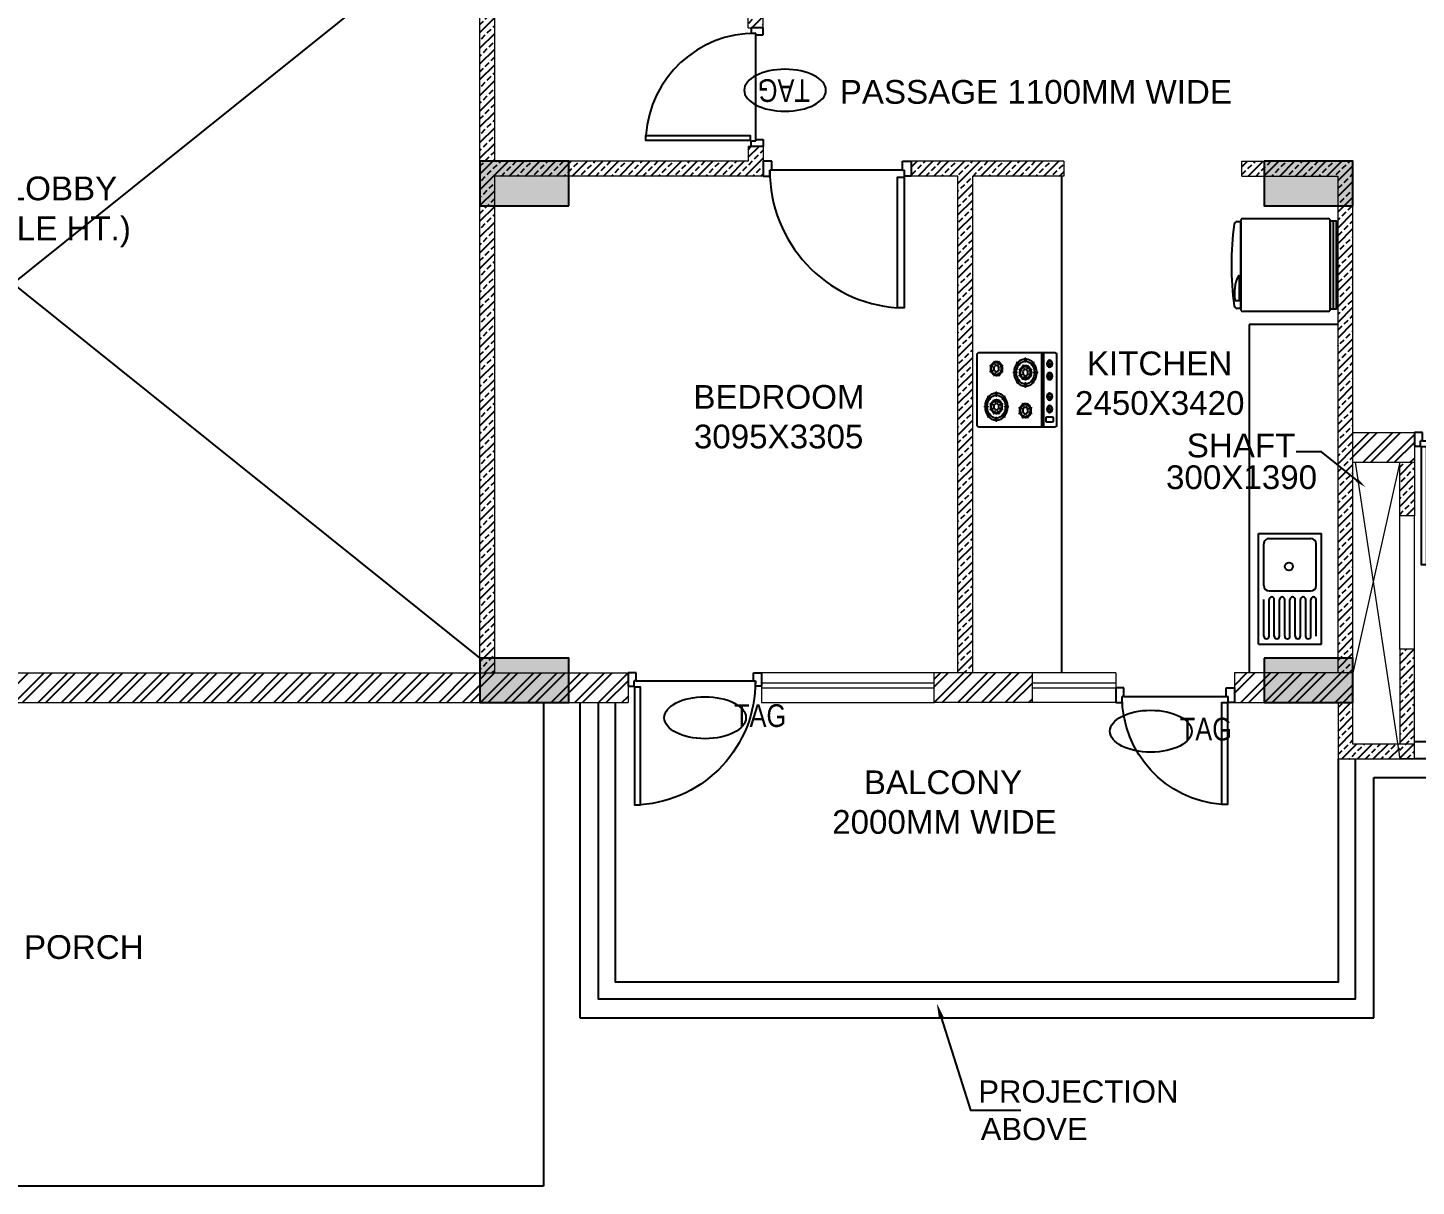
# Model space of a CAD drawing. Header units: millimetres. Extents: x 1255966 to 1543449, y 318653 to 465396.
# Drawn here: x 1403971 to 1413337, y 405778 to 413589 of the extents above; entities that cross this region are included whole.
import ezdxf
from ezdxf.enums import TextEntityAlignment as Align

# ---------------------------------------------------------------- set-up
doc = ezdxf.new("R2010")
doc.units = ezdxf.units.MM
doc.header["$LTSCALE"] = 500
doc.header["$MEASUREMENT"] = 0
doc.linetypes.add('HIDDEN', pattern=[0.375, 0.25, -0.125])
doc.layers.get('Defpoints').update_dxf_attribs({"lineweight": 0})
for name, color, linetype in [('AHC-A-FURNITURE', 2, 'Continuous'), ('Cornice', 252, 'Continuous'), ('DOOR', 8, 'Continuous'), ('FIXTURE', 251, 'Continuous'), ('FIXTURE-KITCHEN', 251, 'Continuous'), ('TEXT-RM NAME', 6, 'Continuous'), ('TOWER AREA COLUMN.', 6, 'Continuous')]:
    doc.layers.add(name, color=color, linetype=linetype)
for name, color, linetype, lineweight in [('CILL', 8, 'Continuous', 13), ('TILE', 252, 'Continuous', 13), ('TOWER COL HATCH', 253, 'Continuous', 20), ('Wall', 2, 'Continuous', 15), ('WIN', 144, 'Continuous', 15)]:
    doc.layers.add(name, color=color, linetype=linetype, lineweight=lineweight)
for name, color, linetype, true_color in [('PROJECTION', 7, 'HIDDEN', 0xff4000), ('RAILING', 7, 'Continuous', 0xadadad), ('STAIR', 7, 'Continuous', 0x3f4f7f)]:
    doc.layers.add(name, color=color, linetype=linetype, true_color=true_color)
doc.styles.add('simplex', font='simplex.shx')
doc.styles.get("Standard").update_dxf_attribs({"font": 'arial.ttf'})
pattern_1 = [(45, (1157523.66, 723982.806), (-53.033009, 53.033009), []), (45, (1157576.69, 723982.806), (-53.033009, 53.033009), [37.5, -18.75])]
pattern_2 = [(45, (1157523.66, 723982.81), (-79.549513, 79.549513), []), (45, (1157576.69, 723982.81), (-79.549513, 79.549513), [])]
pattern_3 = [(45, (1157523.66, 697292.9), (-53.033009, 53.033009), []), (45, (1157576.69, 697292.9), (-53.033009, 53.033009), [37.5, -18.75])]

# ---------------------------------------------------------------- blocks, each defined once
blk = doc.blocks.new('DOOR 900')
at = {"layer": 'DOOR', "ltscale": 100}
for p, q in [((0, 15), (93, 15)), ((0, -40), (0, 15)), ((93, 15), (93, -28)), ((55.8, -40), (0, -40)), ((93, -28), (55.8, -28)), ((55.8, -40), (55.8, -28)), ((55.8, -40), (55.8, -860)), ((55.8, -860), (0, -860)), ((0, -860), (0, -915)), ((55.8, -860), (55.8, -872)), ((0, -915), (93, -915)), ((93, -872), (55.8, -872)), ((93, -915), (93, -872))]:
    blk.add_line(p, q, dxfattribs=at)
blk.add_lwpolyline([(99.6, -30.4), (918.5, -30.4), (918.5, -70.4), (99.6, -70.4)], close=True, dxfattribs=at)
blk.add_arc((60.5, -12), 860, 269.68451, 356.10376, dxfattribs=at)
blk = doc.blocks.new('DOOR 750')
at = {"layer": 'DOOR', "ltscale": 100}
for p, q in [((0, 730), (100, 730)), ((0, 675), (0, 730)), ((60, 675), (0, 675)), ((100, 687), (60, 687)), ((60, 675), (60, 687)), ((60, 675), (60, -15)), ((100, 730), (100, 687)), ((60, -15), (0, -15)), ((0, -15), (0, -70)), ((0, -70), (100, -70)), ((60, -15), (60, -27)), ((100, -27), (60, -27)), ((100, -70), (100, -27))]:
    blk.add_line(p, q, dxfattribs=at)
blk.add_lwpolyline([(99.6, -24.6), (787.7, -24.6), (787.7, 15.4), (99.6, 15.4)], close=True, dxfattribs=at)
at = {"layer": 'DOOR', "linetype": 'Continuous'}
blk.add_arc((62, -40.9), 727.9, 4.43826, 90.15923, dxfattribs=at)
at = {"layer": 'Defpoints', "ltscale": 100, "style": 'simplex', "width": 0.8}
blk.add_attdef('D750', (284.7, 36.5), '', height=100, dxfattribs=at)
blk = doc.blocks.new('A$C614879CD')
at = {"layer": 'FIXTURE', "ltscale": 0.5}
for p, q in [((450, 793.5), (0, 793.5)), ((0, 793.5), (0, 0)), ((37.5, 737.3), (37.5, 474.8)), ((75, 737.3), (75, 474.8)), ((112.5, 737.3), (112.5, 474.8)), ((150, 737.3), (150, 474.8)), ((187.5, 737.3), (187.5, 474.8)), ((225, 737.3), (225, 474.8)), ((262.5, 737.3), (262.5, 474.8)), ((300, 737.3), (300, 474.8)), ((337.5, 737.3), (337.5, 474.8)), ((375, 737.3), (375, 474.8)), ((412.5, 737.3), (412.5, 474.8)), ((450, 793.5), (450, 0)), ((375, 412.5), (75, 412.5)), ((37.5, 375), (37.5, 75)), ((412.5, 375), (412.5, 75)), ((450, 0), (0, 0)), ((375, 37.5), (75, 37.5))]:
    blk.add_line(p, q, dxfattribs=at)
blk.add_circle((232.7, 237.4), 28.8, dxfattribs=at)
for centre, radius, start, end in [((93.8, 737.3), 18.8, 0, 180), ((168.8, 737.3), 18.8, 0, 180), ((243.8, 737.3), 18.8, 0, 180), ((318.8, 737.3), 18.8, 0, 180), ((393.8, 737.3), 18.8, 0, 180), ((56.3, 474.8), 18.8, 180, 0), ((75, 375), 37.5, 90, 180), ((131.3, 474.8), 18.8, 180, 0), ((206.3, 474.8), 18.8, 180, 0), ((281.3, 474.8), 18.8, 180, 0), ((356.3, 474.8), 18.8, 180, 0), ((375, 375), 37.5, 0, 90), ((75, 75), 37.5, 180, 270), ((375, 75), 37.5, 270, 0)]:
    blk.add_arc(centre, radius, start, end, dxfattribs=at)
blk = doc.blocks.new('BURNER')
at = {"layer": 'FIXTURE-KITCHEN'}
for p, q in [((-251.1, 523.8), (-251.1, 11.9)), ((236.3, 535.7), (-236.3, 535.7)), ((-217.4, 506.7), (-217.4, 470.4)), ((-189.6, 512.6), (-210, 512.6)), ((-182.2, 470.4), (-182.2, 506.7)), ((-124.1, 475.2), (-138.3, 501.5)), ((-121.3, 476.2), (-135.5, 502.5)), ((-40.4, 475.2), (-54.5, 501.5)), ((-37.6, 476.2), (-51.8, 502.5)), ((97.6, 475.2), (83.4, 501.5)), ((100.3, 476.2), (86.1, 502.5)), ((181.3, 475.2), (167.1, 501.5)), ((184, 476.2), (169.9, 502.5)), ((251.1, 11.9), (251.1, 523.8)), ((251.1, 447.6), (-251.1, 447.6)), ((-251.1, 447.6), (-251.1, 435.7)), ((-251.1, 435.7), (251.1, 435.7)), ((-210, 464.4), (-189.6, 464.4)), ((62, 364), (43.7, 378.6)), ((67.9, 368.7), (49.6, 383.3)), ((111.8, 383.3), (111.8, 403.9)), ((111.8, 383.3), (120.1, 383.3)), ((120.1, 383.3), (120.1, 403.9)), ((164.1, 368.7), (182.3, 383.3)), ((170, 364), (188.2, 378.6)), ((251.1, 435.7), (251.1, 447.6)), ((-190.4, 338.9), (-174.3, 333.6)), ((-190.4, 310.9), (-174.3, 316.3)), ((-188.2, 306.5), (-172.1, 311.9)), ((-188.1, 343.3), (-172, 338)), ((-156.7, 350.2), (-163.4, 363.1)), ((-163.4, 286.7), (-156.8, 299.6)), ((-151.2, 352.1), (-157.9, 364.9)), ((-157.9, 284.9), (-151.3, 297.8)), ((-129.6, 352.1), (-122.9, 364.9)), ((-122.9, 284.9), (-129.6, 297.8)), ((-124.1, 350.2), (-117.4, 363.1)), ((-117.4, 286.7), (-124.1, 299.6)), ((-108.8, 338), (-92.7, 343.3)), ((-108.8, 311.9), (-92.7, 306.5)), ((-106.5, 333.6), (-90.4, 338.9)), ((-106.5, 316.3), (-90.4, 310.9)), ((43.8, 328.9), (18, 328.9)), ((43.8, 322.2), (18, 322.2)), ((62, 287.1), (43.7, 272.5)), ((43.8, 328.9), (43.8, 322.2)), ((67.9, 282.4), (49.6, 267.7)), ((62, 364), (67.9, 368.7)), ((62, 287.1), (67.9, 282.4)), ((68.2, 307.2), (84.3, 312.5)), ((68.3, 343.9), (84.3, 338.6)), ((76, 336.7), (88.8, 332.5)), ((76, 314.4), (88.8, 318.6)), ((99.7, 350.8), (93, 363.7)), ((93, 287.4), (99.6, 300.2)), ((105.2, 352.7), (98.5, 365.5)), ((98.5, 285.5), (105.1, 298.4)), ((126.8, 352.7), (133.5, 365.5)), ((133.5, 285.5), (126.8, 298.4)), ((132.3, 350.9), (139, 363.7)), ((139, 287.3), (132.3, 300.2)), ((147.6, 338.6), (163.7, 343.9)), ((147.6, 312.5), (163.7, 307.2)), ((149.9, 334.2), (166, 339.5)), ((149.9, 316.9), (166, 311.6)), ((164.1, 368.7), (170, 364)), ((170, 287.1), (164.1, 282.4)), ((164.1, 282.4), (182.3, 267.7)), ((170, 287.1), (188.2, 272.5)), ((214, 328.9), (188, 328.9)), ((188, 328.9), (188, 322.2)), ((214, 322.2), (188, 322.2)), ((-117.8, 207.8), (-117.8, 187.1)), ((-109.5, 207.8), (-109.5, 187.1)), ((111.8, 247.1), (111.8, 267.8)), ((111.8, 267.8), (120.1, 267.8)), ((120.1, 247.1), (120.1, 267.8)), ((-211.7, 132.7), (-185.7, 132.7)), ((-211.7, 126), (-185.7, 126)), ((-167.6, 167.8), (-185.9, 182.5)), ((-185.7, 126), (-185.7, 132.7)), ((-161.8, 172.6), (-180, 187.2)), ((-167.6, 167.8), (-161.8, 172.6)), ((-147.6, 138), (-163.7, 143.4)), ((-147.6, 120.7), (-163.7, 115.4)), ((-145.3, 142.4), (-161.4, 147.8)), ((-145.3, 116.3), (-161.4, 111)), ((-136.7, 167.6), (-130, 154.7)), ((-130, 104.1), (-136.6, 91.2)), ((-131.2, 169.4), (-124.5, 156.5)), ((-124.5, 102.2), (-131.1, 89.4)), ((-109.5, 187.1), (-117.8, 187.1)), ((-96.2, 169.4), (-102.8, 156.5)), ((-102.8, 102.2), (-96.2, 89.4)), ((-90.7, 167.6), (-97.3, 154.7)), ((-97.3, 104.1), (-90.7, 91.2)), ((-73.7, 140.6), (-86.5, 136.3)), ((-73.7, 118.2), (-86.5, 122.4)), ((-65.9, 147.8), (-82, 142.4)), ((-65.9, 111), (-82, 116.3)), ((-65.6, 172.6), (-47.3, 187.2)), ((-59.7, 167.8), (-65.6, 172.6)), ((-59.7, 167.8), (-41.4, 182.5)), ((-41.5, 132.7), (-15.7, 132.7)), ((-41.5, 126), (-41.5, 132.7)), ((-41.5, 126), (-15.7, 126)), ((108.8, 138.6), (92.7, 144)), ((108.8, 121.3), (92.7, 116)), ((111.1, 143), (95, 148.4)), ((111.1, 116.9), (95, 111.6)), ((119.7, 168.2), (126.4, 155.3)), ((126.4, 104.7), (119.7, 91.8)), ((125.2, 170), (131.9, 157.1)), ((131.9, 102.8), (125.2, 90)), ((153.5, 102.8), (160.2, 90)), ((160.2, 170), (153.6, 157.1)), ((159, 104.7), (165.7, 91.8)), ((165.7, 168.2), (159.1, 155.3)), ((190.5, 148.4), (174.4, 143)), ((190.4, 111.6), (174.4, 116.9)), ((192.7, 144), (176.6, 138.6)), ((192.7, 116), (176.6, 121.3)), ((-236.3, 0), (236.3, 0)), ((-167.6, 90.9), (-185.9, 76.3)), ((-161.8, 86.2), (-180, 71.6)), ((-161.8, 86.2), (-167.6, 90.9)), ((-109.5, 71.6), (-117.8, 71.6)), ((-117.8, 71.6), (-117.8, 51)), ((-109.5, 71.6), (-109.5, 51)), ((-59.7, 90.9), (-65.6, 86.2)), ((-65.6, 86.2), (-47.3, 71.6)), ((-59.7, 90.9), (-41.4, 76.3))]:
    blk.add_line(p, q, dxfattribs=at)
for centre, major_axis, start_param, end_param in [((-236.3, 523.8), (14.9, 0), 1.570796, 3.141593), ((-210, 506.7), (-7.44, 0), 4.712389, 6.283185), ((-210, 470.4), (7.44, 0), 3.141593, 4.712389), ((-189.6, 506.7), (-7.44, 0), 3.141593, 4.712389), ((-189.6, 470.4), (7.44, 0), -1.570796, 0), ((-129.8, 488.8), (23.2, 0), 2.35619449022218, 8.639379797401762), ((-129.8, 488.8), (-18, 0), -1.080244, 1.895438), ((-129.8, 488.8), (-18, 0), 2.061349, 5.037031), ((-46.1, 488.8), (-23.2, 0), 2.356194490162608, 8.639379797342192), ((-46.1, 488.8), (-18, 0), -1.080244, 1.895438), ((-46.1, 488.8), (-18, 0), 2.061349, 5.037031), ((91.9, 488.8), (-23.2, 0), 0.000001, 6.283186), ((91.9, 488.8), (18, 0), 2.061349, 5.037031), ((91.9, 488.8), (18, 0), -1.080244, 1.895438), ((175.6, 488.8), (-23.2, 0), 2.356194490162608, 8.639379797342192), ((175.6, 488.8), (18, 0), 2.061349, 5.037031), ((175.6, 488.8), (18, 0), -1.080244, 1.895438), ((236.3, 523.8), (14.9, 0), 0, 1.570796), ((116, 325.5), (-93, 0), -0.740584, -0.044815), ((116, 325.5), (-98, 0), -0.827933, -0.742864), ((116, 325.5), (93, 0), 1.615611, 2.31138), ((116, 325.5), (-76.9, 0), -1.51656, -0.839634), ((116, 325.5), (-98, 0), 4.669854, 4.754924), ((116, 325.5), (-93, 0), 3.971805, 4.667574), ((116, 325.5), (76.9, 0), 0.839634, 1.51656), ((116, 325.5), (98, 0), 0.742864, 0.827933), ((116, 325.5), (-93, 0), 3.186407, 3.882176), ((-140.4, 324.9), (53, 0), 2.692222, 2.804642), ((-140.4, 324.9), (53, 0), 3.477537, 3.589957), ((-140.4, 324.9), (-47.7, 0), -0.330736, 0.329617), ((-140.4, 324.9), (47.7, 0), 2.025852, 2.685904), ((-140.4, 324.9), (-47.7, 0), 0.45457, 1.115278), ((-140.4, 324.9), (-40.9, 0), -0.320493, 0.319189), ((-140.4, 324.9), (-40.9, 0), -1.105433, -0.466102), ((-140.4, 324.9), (40.9, 0), 3.606391, 4.246486), ((-140.4, 324.9), (-35.6, 0), -0.477068, -0.309706), ((-140.4, 324.9), (-35.6, 0), 0.308207, 0.475568), ((-140.4, 324.9), (21.7, 0), 3.331856, 9.615041), ((-140.4, 324.9), (-53, 0), -1.234415, -1.121996), ((-140.4, 324.9), (-53, 0), 1.121579, 1.233999), ((-140.4, 324.9), (35.6, 0), 4.235549, 4.402911), ((-140.4, 324.9), (-35.6, 0), -1.261939, -1.094578), ((-140.4, 324.9), (-47.7, 0), 4.382509, 5.042491), ((-140.4, 324.9), (-47.7, 0), 1.240231, 1.901139), ((-140.4, 324.9), (-40.9, 0), 4.392894, 5.032143), ((-140.4, 324.9), (-40.9, 0), 1.250502, 1.890831), ((-140.4, 324.9), (-35.6, 0), 4.236469, 4.40383), ((-140.4, 324.9), (-35.6, 0), 1.879976, 2.047338), ((-140.4, 324.9), (53, 0), 1.122196, 1.234615), ((-140.4, 324.9), (53, 0), -1.234199, -1.121779), ((-140.4, 324.9), (40.9, 0), 0.466209, 1.105693), ((-140.4, 324.9), (40.9, 0), -1.105152, -0.464905), ((-140.4, 324.9), (-47.7, 0), 3.597374, 4.257556), ((-140.4, 324.9), (47.7, 0), -1.1155, -0.454663), ((-140.4, 324.9), (35.6, 0), 0.30983, 0.477191), ((-140.4, 324.9), (-35.6, 0), 2.665901, 2.833262), ((-140.4, 324.9), (-40.9, 0), 2.822296, 3.462193), ((-140.4, 324.9), (-47.7, 0), 2.811883, 3.47242), ((-140.4, 324.9), (-53, 0), 3.478626, 3.591046), ((-140.4, 324.9), (53, 0), -0.448447, -0.336028), ((116, 325.5), (98, 0), 3.099058, 3.184127), ((116, 325.5), (93, 0), 3.186407, 3.882176), ((116, 325.5), (76.9, 0), 2.410431, 3.087356), ((116, 325.5), (-76.9, 0), 0.054236, 0.731162), ((116, 325.5), (47.7, 0), 2.810857, 3.47121), ((116, 325.5), (-47.7, 0), 0.45457, 1.115278), ((116, 325.5), (47.7, 0), 2.025852, 2.685904), ((116, 325.5), (40.9, 0), 2.8211, 3.460782), ((116, 325.5), (-42.4, 0), -0.44937, -0.336951), ((116, 325.5), (-42.4, 0), 0.335945, 0.448364), ((116, 325.5), (40.9, 0), 2.036159, 2.675491), ((116, 325.5), (-40.9, 0), 0.464798, 1.104893), ((116, 325.5), (35.6, 0), 3.449799, 3.617161), ((116, 325.5), (-35.6, 0), -0.477068, -0.309706), ((116, 325.5), (53, 0), 1.907177, 2.019597), ((116, 325.5), (-21.7, 0), 2.35619449012989, 8.639379797309477), ((116, 325.5), (-53, 0), 1.121579, 1.233999), ((116, 325.5), (35.6, 0), 4.235549, 4.402911), ((116, 325.5), (-35.6, 0), -1.261939, -1.094578), ((116, 325.5), (47.7, 0), 1.240917, 1.900898), ((116, 325.5), (47.7, 0), 4.381824, 5.042732), ((116, 325.5), (40.9, 0), 1.251301, 1.890551), ((116, 325.5), (40.9, 0), 4.392095, 5.032424), ((116, 325.5), (-35.6, 0), 4.236469, 4.40383), ((116, 325.5), (35.6, 0), -1.261617, -1.094255), ((116, 325.5), (53, 0), 1.122196, 1.234615), ((116, 325.5), (53, 0), -1.234199, -1.121779), ((116, 325.5), (-40.9, 0), 3.607802, 4.247285), ((116, 325.5), (-40.9, 0), 2.03644, 2.676687), ((116, 325.5), (47.7, 0), 0.455781, 1.115964), ((116, 325.5), (47.7, 0), -1.1155, -0.454663), ((116, 325.5), (35.6, 0), 0.30983, 0.477191), ((116, 325.5), (35.6, 0), -0.475692, -0.30833), ((116, 325.5), (-40.9, 0), 2.822296, 3.462193), ((116, 325.5), (-47.7, 0), 2.811883, 3.47242), ((116, 325.5), (-53, 0), 3.478626, 3.591046), ((116, 325.5), (53, 0), -0.448447, -0.336028), ((116, 325.5), (-76.9, 0), 3.195829, 3.872755), ((116, 325.5), (-76.9, 0), 2.410431, 3.087356), ((116, 325.5), (93, 0), -0.740584, -0.044815), ((116, 325.5), (-98, 0), 3.099058, 3.184127), ((-113.7, 129.4), (-93, 0), -1.525982, -0.830213), ((-113.7, 129.4), (76.9, 0), 1.625033, 2.301958), ((-113.7, 129.4), (-98, 0), 4.669854, 4.754924), ((-113.7, 129.4), (93, 0), 0.830213, 1.525982), ((-113.7, 129.4), (-76.9, 0), 3.981227, 4.658153), ((116, 325.5), (-98, 0), 0.742864, 0.827933), ((116, 325.5), (-93, 0), 0.830213, 1.525982), ((116, 325.5), (76.9, 0), 3.981227, 4.658153), ((116, 325.5), (98, 0), 4.669854, 4.754924), ((116, 325.5), (76.9, 0), -1.51656, -0.839634), ((116, 325.5), (93, 0), -1.525982, -0.830213), ((116, 325.5), (-98, 0), 2.31366, 2.398729), ((-113.7, 129.4), (-98, 0), -0.042535, 0.042535), ((-113.7, 129.4), (-93, 0), -0.740584, -0.044815), ((-113.7, 129.4), (-93, 0), 0.044815, 0.740584), ((-113.7, 129.4), (76.9, 0), 2.410431, 3.087356), ((-113.7, 129.4), (76.9, 0), 3.195829, 3.872755), ((-113.7, 129.4), (-98, 0), -0.827933, -0.742864), ((-113.7, 129.4), (53, 0), 2.693145, 2.805565), ((-113.7, 129.4), (53, 0), 3.478626, 3.591046), ((-113.7, 129.4), (-47.7, 0), -0.329709, 0.330828), ((-113.7, 129.4), (-47.7, 0), -1.1155, -0.454663), ((-113.7, 129.4), (-47.7, 0), 0.455781, 1.115964), ((-113.7, 129.4), (-40.9, 0), -0.319296, 0.3206), ((-113.7, 129.4), (-40.9, 0), -1.105152, -0.464905), ((-113.7, 129.4), (-40.9, 0), 0.466209, 1.105693), ((-113.7, 129.4), (35.6, 0), 2.665901, 2.833262), ((-113.7, 129.4), (35.6, 0), 3.451422, 3.618784), ((-113.7, 129.4), (-21.7, 0), 2.356194490160643, 8.63937979734023), ((-113.7, 129.4), (53, 0), 1.907394, 2.019814), ((-113.7, 129.4), (35.6, 0), 1.879976, 2.047338), ((-113.7, 129.4), (-35.6, 0), 1.094876, 1.262238), ((-113.7, 129.4), (-47.7, 0), 4.381824, 5.042732), ((-113.7, 129.4), (40.9, 0), 1.250502, 1.890831), ((-113.7, 129.4), (40.9, 0), 4.392894, 5.032143), ((-113.7, 129.4), (-35.6, 0), 4.235549, 4.402911), ((-113.7, 129.4), (35.6, 0), -1.261939, -1.094578), ((-113.7, 129.4), (53, 0), 1.121579, 1.233999), ((-113.7, 129.4), (40.9, 0), 0.464798, 1.104893), ((-113.7, 129.4), (-40.9, 0), 2.036159, 2.675491), ((-113.7, 129.4), (47.7, 0), 0.45457, 1.115278), ((-113.7, 129.4), (47.7, 0), -1.115741, -0.455689), ((-113.7, 129.4), (-35.6, 0), 3.449799, 3.617161), ((-113.7, 129.4), (-35.6, 0), 2.664525, 2.831886), ((-113.7, 129.4), (42.4, 0), 0.335945, 0.448364), ((-113.7, 129.4), (-42.4, 0), 2.692222, 2.804642), ((-113.7, 129.4), (40.9, 0), -0.320493, 0.319189), ((-113.7, 129.4), (47.7, 0), -0.330736, 0.329617), ((-113.7, 129.4), (-76.9, 0), 3.195829, 3.872755), ((-113.7, 129.4), (-76.9, 0), 2.410431, 3.087356), ((-113.7, 129.4), (98, 0), 0.742864, 0.827933), ((-113.7, 129.4), (93, 0), 0.044815, 0.740584), ((-113.7, 129.4), (93, 0), -0.740584, -0.044815), ((-113.7, 129.4), (98, 0), -0.042535, 0.042535), ((142.7, 130), (53, 0), 2.693145, 2.805565), ((142.7, 130), (53, 0), 3.478626, 3.591046), ((142.7, 130), (47.7, 0), 2.811883, 3.47242), ((142.7, 130), (47.7, 0), 2.026092, 2.68693), ((142.7, 130), (47.7, 0), 3.597374, 4.257556), ((142.7, 130), (40.9, 0), 2.822296, 3.462193), ((142.7, 130), (40.9, 0), 2.03644, 2.676687), ((142.7, 130), (-40.9, 0), 0.466209, 1.105693), ((142.7, 130), (35.6, 0), 2.665901, 2.833262), ((142.7, 130), (35.6, 0), 3.451422, 3.618784), ((142.7, 130), (21.7, 0), 3.331856, 9.615041), ((142.7, 130), (53, 0), 1.907394, 2.019814), ((142.7, 130), (-35.6, 0), -1.261617, -1.094255), ((142.7, 130), (-35.6, 0), 1.094876, 1.262238), ((142.7, 130), (47.7, 0), 1.240231, 1.901139), ((142.7, 130), (47.7, 0), 4.382509, 5.042491), ((142.7, 130), (40.9, 0), 1.250502, 1.890831), ((142.7, 130), (-40.9, 0), 1.251301, 1.890551), ((142.7, 130), (-35.6, 0), 1.879653, 2.047015), ((142.7, 130), (-35.6, 0), 4.235549, 4.402911), ((142.7, 130), (-53, 0), 4.263172, 4.375591), ((142.7, 130), (-40.9, 0), 3.606391, 4.246486), ((142.7, 130), (40.9, 0), -1.105433, -0.466102), ((142.7, 130), (47.7, 0), 0.45457, 1.115278), ((142.7, 130), (47.7, 0), -1.115741, -0.455689), ((142.7, 130), (35.6, 0), 0.308207, 0.475568), ((142.7, 130), (35.6, 0), -0.477068, -0.309706), ((142.7, 130), (-40.9, 0), 2.8211, 3.460782), ((142.7, 130), (47.7, 0), -0.330736, 0.329617), ((142.7, 130), (-53, 0), 2.692222, 2.804642), ((142.7, 130), (-53, 0), 3.477537, 3.589957), ((-236.3, 11.9), (14.9, 0), 3.141593, 4.712389), ((-113.7, 129.4), (98, 0), 3.884456, 3.969525), ((-113.7, 129.4), (-93, 0), 0.830213, 1.525982), ((-113.7, 129.4), (76.9, 0), 3.981227, 4.658153), ((-113.7, 129.4), (53, 0), 4.263788, 4.376208), ((-113.7, 129.4), (47.7, 0), 4.382509, 5.042491), ((-113.7, 129.4), (98, 0), 4.669854, 4.754924), ((-113.7, 129.4), (-76.9, 0), 1.625033, 2.301958), ((-113.7, 129.4), (93, 0), -1.525982, -0.830213), ((-113.7, 129.4), (53, 0), -1.234415, -1.121996), ((-113.7, 129.4), (-98, 0), 2.31366, 2.398729), ((142.7, 130), (-53, 0), 1.122196, 1.234615), ((142.7, 130), (-53, 0), 1.907177, 2.019597), ((236.3, 11.9), (-14.9, 0), 1.570796, 3.141593)]:
    blk.add_ellipse(centre, major_axis=major_axis, ratio=0.8, start_param=start_param, end_param=end_param, dxfattribs=at)
blk = doc.blocks.new('FRIDGE')
at = {"layer": 'FIXTURE-KITCHEN'}
for p, q in [((-313.5, 0), (313.5, 0)), ((-308, 0), (-308, 24.8)), ((308, 0), (-308, 0)), ((-252.6, 36), (-252.6, 13.5)), ((-247.1, 8), (-82.5, 8)), ((308, 24.8), (308, 0)), ((-330, -619.7), (-330, -16.5)), ((330, -16.5), (330, -619.7)), ((313.5, -636.2), (-313.5, -636.2)), ((312.4, -656.3), (-313.5, -656.3))]:
    blk.add_line(p, q, dxfattribs=at)
blk.add_lwpolyline([(-313.5, -636.2), (312.4, -636.2), (312.4, -676.5), (-313.5, -676.5)], close=True, dxfattribs=at)
for centre, radius, start, end in [((-286, 24.8), 22, 97.66226, 180), ((0, -2101), 2167, 82.33774, 97.66226), ((-247.1, 36), 5.5, 99.47443, 180), ((-247.1, 13.5), 5.5, 180, 270), ((-201, -240.4), 285.7, 64.98596, 99.47443), ((-82.5, 13.5), 5.5, 270, 64.98596), ((286, 24.8), 22, 0, 82.33774), ((-313.5, -16.5), 16.5, 90, 180), ((313.5, -16.5), 16.5, 0, 90), ((-313.5, -619.7), 16.5, 180, 270), ((313.5, -619.7), 16.5, 270, 0)]:
    blk.add_arc(centre, radius, start, end, dxfattribs=at)

msp = doc.modelspace()

# ---------------------------------------------------------------- hatches: boundary and pattern name
at = {"layer": 'AHC-A-FURNITURE', "ltscale": 50, "true_color": 0x5b5b5b}
h = msp.add_hatch(dxfattribs=at)
h.set_pattern_fill('ANSI33', color=251, scale=300)
h.set_pattern_definition(pattern_1)
h.paths.add_polyline_path([(1407020.6, 414418.9), (1407120.6, 414418.9), (1407120.6, 412688.9), (1408830.6, 412688.9), (1408830.6, 412788.9), (1408930.6, 412788.9), (1408930.6, 412688.9), (1408930.6, 412588.9), (1407120.6, 412588.9), (1407120.6, 409238.9), (1407120.6, 409238.9), (1407020.6, 409238.9)])
h = msp.add_hatch(dxfattribs=at)
h.set_pattern_fill('ANSI33', color=251, scale=300)
h.set_pattern_definition(pattern_1)
h.paths.add_polyline_path([(1408830.6, 414418.9), (1408930.6, 414418.9), (1408930.6, 413588.9), (1408850.6, 413588.9), (1408830.6, 413588.9)])
h = msp.add_hatch(dxfattribs=at)
h.set_pattern_fill('ANSI33', color=251, scale=300)
h.set_pattern_definition(pattern_1)
h.paths.add_polyline_path([(1409930.6, 412688.9), (1410960.6, 412688.9), (1410960.6, 412588.9), (1410345.6, 412588.9), (1410345.6, 409238.9), (1410245.6, 409238.9), (1410245.6, 412588.9), (1409930.6, 412588.9)])
h = msp.add_hatch(dxfattribs=at)
h.set_pattern_fill('ANSI33', color=251, scale=300)
h.set_pattern_definition(pattern_1)
h.paths.add_polyline_path([(1412160.6, 412688.9), (1412910.6, 412688.9), (1412910.6, 409238.9), (1412810.6, 409238.9), (1412810.6, 412588.9), (1412160.6, 412588.9)])
h = msp.add_hatch(dxfattribs=at)
h.set_pattern_fill('ANSI32', color=251, scale=300)
h.set_pattern_definition(pattern_2)
h.paths.add_polyline_path([(1412910.6, 410858.9), (1413325.6, 410858.9), (1413325.6, 410768.9), (1413325.6, 410658.9), (1412910.6, 410658.9)])
h = msp.add_hatch(dxfattribs=at)
h.set_pattern_fill('ANSI33', color=251, scale=300)
h.set_pattern_definition(pattern_3)
h.paths.add_polyline_path([(1413225.6, 410658.9), (1413325.6, 410658.9), (1413325.6, 410298.9), (1413225.6, 410298.9)])
h = msp.add_hatch(dxfattribs=at)
h.set_pattern_fill('ANSI33', color=251, scale=300)
h.set_pattern_definition(pattern_3)
h.paths.add_polyline_path([(1413225.6, 409398.9), (1413325.6, 409398.9), (1413325.6, 408658.9), (1413225.6, 408658.9)])
h = msp.add_hatch(dxfattribs=at)
h.set_pattern_fill('ANSI32', color=251, scale=300)
h.set_pattern_definition([(45, (1157523.66, 697292.9), (-79.549513, 79.549513), []), (45, (1157576.69, 697292.9), (-79.549513, 79.549513), [])])
h.paths.add_polyline_path([(1408020.6, 409238.9), (1407020.6, 409238.9), (1407020.6, 409038.9), (1408020.6, 409038.9)])
h = msp.add_hatch(dxfattribs=at)
h.set_pattern_fill('ANSI32', color=251, scale=300)
h.set_pattern_definition(pattern_2)
h.paths.add_polyline_path([(1410085.6, 409238.9), (1410745.6, 409238.9), (1410745.6, 409038.9), (1410085.6, 409038.9)])
h = msp.add_hatch(dxfattribs=at)
h.set_pattern_fill('ANSI32', color=251, scale=300)
h.set_pattern_definition(pattern_2)
h.paths.add_polyline_path([(1412110.6, 409238.9), (1412910.6, 409238.9), (1412910.6, 409038.9), (1412110.6, 409038.9), (1412110.6, 409138.9)])
h = msp.add_hatch(dxfattribs=at)
h.set_pattern_fill('ANSI33', color=251, scale=300)
h.set_pattern_definition(pattern_1)
h.paths.add_polyline_path([(1412810.6, 408658.9), (1413225.6, 408658.9), (1413225.6, 408758.9), (1412910.6, 408758.9), (1412910.6, 409038.9), (1412810.6, 409038.9)])
at = {"layer": 'TOWER COL HATCH'}
h = msp.add_hatch(color=253, dxfattribs=at)
h.dxf.hatch_style = 1
h.paths.add_polyline_path([(1407620.6, 412388.9), (1407620.6, 412688.9), (1407020.6, 412688.9), (1407020.6, 412388.9)])
h = msp.add_hatch(color=253, dxfattribs=at)
h.dxf.hatch_style = 1
h.paths.add_polyline_path([(1412310.6, 412688.9), (1412310.6, 412388.9), (1412910.6, 412388.9), (1412910.6, 412688.9)])
h = msp.add_hatch(color=253, dxfattribs=at)
h.dxf.hatch_style = 1
h.paths.add_polyline_path([(1407020.6, 409338.9), (1407020.6, 409038.9), (1407620.6, 409038.9), (1407620.6, 409338.9)])
h = msp.add_hatch(color=253, dxfattribs=at)
h.dxf.hatch_style = 1
h.paths.add_polyline_path([(1412310.6, 409338.9), (1412310.6, 409038.9), (1412910.6, 409038.9), (1412910.6, 409338.9)])

# ---------------------------------------------------------------- linework, layer by layer
at = {"ltscale": 50}
msp.add_lwpolyline([(1410133.4, 406914.6), (1410331.4, 406290), (1410670.2, 406290)], dxfattribs=at)
at = {"linetype": 'Continuous', "extrusion": (0, 0, -1)}
msp.add_ellipse((1409079.2, 413167.7), major_axis=(-275.7, 0), ratio=0.512885, dxfattribs=at)
at = {"linetype": 'Continuous'}
for centre in [(1408539.6, 408936.9), (1411546.7, 408845.9)]:
    msp.add_ellipse(centre, major_axis=(-275.7, 0), ratio=0.512885, dxfattribs=at)
at = {"ltscale": 50}
msp.add_solid([(1410117.5, 406909.6), (1410103.1, 407009.9), (1410149.2, 406919.6)], dxfattribs=at)
at = {"layer": 'AHC-A-FURNITURE', "color": 251, "linetype": 'Continuous', "ltscale": 50, "true_color": 0x5b5b5b}
for p, q in [((1403775, 409038.9), (1403975, 409238.9)), ((1403881.1, 409038.9), (1404081.1, 409238.9)), ((1403934.1, 409038.9), (1404134.1, 409238.9)), ((1404040.2, 409038.9), (1404240.2, 409238.9)), ((1404093.2, 409038.9), (1404293.2, 409238.9)), ((1404199.3, 409038.9), (1404399.3, 409238.9)), ((1404252.3, 409038.9), (1404452.3, 409238.9)), ((1404358.4, 409038.9), (1404558.4, 409238.9)), ((1404411.4, 409038.9), (1404611.4, 409238.9)), ((1404517.5, 409038.9), (1404717.5, 409238.9)), ((1404570.5, 409038.9), (1404770.5, 409238.9)), ((1404676.6, 409038.9), (1404876.6, 409238.9)), ((1404729.6, 409038.9), (1404929.6, 409238.9)), ((1404835.7, 409038.9), (1405035.7, 409238.9)), ((1404888.7, 409038.9), (1405088.7, 409238.9)), ((1404994.8, 409038.9), (1405194.8, 409238.9)), ((1405047.8, 409038.9), (1405247.8, 409238.9)), ((1405153.9, 409038.9), (1405353.9, 409238.9)), ((1405206.9, 409038.9), (1405406.9, 409238.9)), ((1405313, 409038.9), (1405513, 409238.9)), ((1405366, 409038.9), (1405566, 409238.9)), ((1405472.1, 409038.9), (1405672.1, 409238.9)), ((1405525.1, 409038.9), (1405725.1, 409238.9)), ((1405631.2, 409038.9), (1405831.2, 409238.9)), ((1405684.2, 409038.9), (1405884.2, 409238.9)), ((1405790.3, 409038.9), (1405990.3, 409238.9)), ((1405843.3, 409038.9), (1406043.3, 409238.9)), ((1405949.4, 409038.9), (1406149.4, 409238.9)), ((1406002.4, 409038.9), (1406202.4, 409238.9)), ((1406108.5, 409038.9), (1406308.5, 409238.9)), ((1406161.5, 409038.9), (1406361.5, 409238.9)), ((1406267.6, 409038.9), (1406467.6, 409238.9)), ((1406320.6, 409038.9), (1406520.6, 409238.9)), ((1406426.7, 409038.9), (1406626.7, 409238.9)), ((1406479.7, 409038.9), (1406679.7, 409238.9)), ((1406585.8, 409038.9), (1406785.8, 409238.9)), ((1406638.8, 409038.9), (1406838.8, 409238.9)), ((1406744.9, 409038.9), (1406944.9, 409238.9)), ((1406797.9, 409038.9), (1406997.9, 409238.9)), ((1406904, 409038.9), (1407020.6, 409155.5)), ((1406957, 409038.9), (1407020.6, 409102.5))]:
    msp.add_line(p, q, dxfattribs=at)
at = {"layer": 'CILL'}
for p, q in [((1413225.6, 409398.9), (1413225.6, 410298.9)), ((1413325.6, 409398.9), (1413325.6, 410298.9))]:
    msp.add_line(p, q, dxfattribs=at)
at = {"layer": 'Cornice', "linetype": 'HIDDEN', "ltscale": 300}
for p, q in [((1400720.6, 409338.9), (1407020.6, 414388.9)), ((1400720.6, 414388.9), (1407020.6, 409338.9))]:
    msp.add_line(p, q, dxfattribs=at)
at = {"layer": 'FIXTURE-KITCHEN'}
for p, q in [((1410945.6, 409238.9), (1410945.6, 412588.9)), ((1412210.6, 411588.9), (1412210.6, 409238.9)), ((1412810.6, 411588.9), (1412210.6, 411588.9))]:
    msp.add_line(p, q, dxfattribs=at)
at = {"layer": 'PROJECTION', "ltscale": 50}
for p, q in [((1407695.6, 409038.9), (1407695.6, 406913.9)), ((1413050.6, 406913.9), (1413050.6, 408533.9)), ((1413050.6, 408533.9), (1417865.6, 408533.9)), ((1407695.6, 406913.9), (1413050.6, 406913.9))]:
    msp.add_line(p, q, dxfattribs=at)
at = {"layer": 'RAILING', "color": 36, "true_color": 0x7f4010}
for p, q in [((1417990.6, 408773.9), (1413325.6, 408773.9)), ((1417990.6, 408658.9), (1413325.6, 408658.9))]:
    msp.add_line(p, q, dxfattribs=at)
for points in [[(1412925.6, 408658.9), (1412925.6, 407038.9), (1407820.6, 407038.9), (1407820.6, 409038.9)], [(1412810.6, 408658.9), (1412810.6, 407153.9), (1407935.6, 407153.9), (1407935.6, 409038.9)], [(1412595.6, 409038.9), (1412595.6, 409038.9)], [(1412710.6, 409038.9), (1412710.6, 409038.9)]]:
    msp.add_lwpolyline(points, dxfattribs=at)
at = {"layer": 'STAIR'}
for p, q in [((1407450.6, 409038.9), (1407450.6, 405777.9)), ((1407450.6, 405777.9), (1400290.6, 405777.9))]:
    msp.add_line(p, q, dxfattribs=at)
at = {"layer": 'TEXT-RM NAME'}
msp.add_lwpolyline([(1412938.8, 410536.6), (1412698.4, 410729.2), (1412528.1, 410729.2)], dxfattribs=at)
msp.add_solid([(1412946.1, 410545.7), (1412993.5, 410492.9), (1412931.5, 410527.5)], dxfattribs=at)
at = {"layer": 'TILE', "linetype": 'HIDDEN', "ltscale": 45}
for p, q in [((1413225.6, 410658.9), (1412910.6, 409238.9)), ((1412925.6, 410658.9), (1413225.6, 408658.9))]:
    msp.add_line(p, q, dxfattribs=at)
at = {"layer": 'TOWER AREA COLUMN.'}
for points in [[(1407620.6, 412388.9), (1407620.6, 412688.9), (1407020.6, 412688.9), (1407020.6, 412388.9)], [(1412310.6, 412688.9), (1412310.6, 412388.9), (1412910.6, 412388.9), (1412910.6, 412688.9)], [(1407020.6, 409338.9), (1407020.6, 409038.9), (1407620.6, 409038.9), (1407620.6, 409338.9)], [(1412310.6, 409338.9), (1412310.6, 409038.9), (1412910.6, 409038.9), (1412910.6, 409338.9)]]:
    msp.add_lwpolyline(points, close=True, dxfattribs=at)
at = {"layer": 'Wall'}
for p, q in [((1407020.6, 409038.9), (1407020.6, 414618.9)), ((1407120.6, 412688.9), (1407120.6, 414418.9)), ((1408830.6, 413588.9), (1408830.6, 414418.9)), ((1408930.6, 413588.9), (1408930.6, 414418.9)), ((1408830.6, 413588.9), (1408930.6, 413588.9)), ((1408930.6, 412788.9), (1408830.6, 412788.9)), ((1408830.6, 412788.9), (1408830.6, 412688.9)), ((1408930.6, 412788.9), (1408930.6, 412688.9)), ((1408830.6, 412688.9), (1407120.6, 412688.9)), ((1408930.6, 412688.9), (1408930.6, 412688.9)), ((1408930.6, 412588.9), (1408930.6, 412688.9)), ((1410960.6, 412688.9), (1409930.6, 412688.9)), ((1409930.6, 412688.9), (1409930.6, 412588.9)), ((1410960.6, 412688.9), (1410960.6, 412588.9)), ((1412160.6, 412588.9), (1412160.6, 412688.9)), ((1412160.6, 412688.9), (1412910.6, 412688.9)), ((1412910.6, 409238.9), (1412910.6, 412688.9)), ((1407120.6, 409238.9), (1407120.6, 412588.9)), ((1408930.6, 412588.9), (1407120.6, 412588.9)), ((1410245.6, 412588.9), (1409930.6, 412588.9)), ((1410245.6, 409238.9), (1410245.6, 412588.9)), ((1410960.6, 412588.9), (1410345.6, 412588.9)), ((1410345.6, 409238.9), (1410345.6, 412588.9)), ((1412160.6, 412588.9), (1412810.6, 412588.9)), ((1412810.6, 409238.9), (1412810.6, 412588.9)), ((1412910.6, 410858.9), (1413325.6, 410858.9)), ((1413325.6, 410858.9), (1413325.6, 410658.9)), ((1412910.6, 410658.9), (1413325.6, 410658.9)), ((1413225.6, 409398.9), (1413225.6, 408758.9)), ((1413325.6, 409398.9), (1413225.6, 409398.9)), ((1413325.6, 408658.9), (1413325.6, 409398.9)), ((1407020.6, 409238.9), (1408020.6, 409238.9)), ((1408020.6, 409238.9), (1408020.6, 409038.9)), ((1410745.6, 409238.9), (1410085.6, 409238.9)), ((1410085.6, 409038.9), (1410085.6, 409238.9)), ((1410745.6, 409238.9), (1410745.6, 409038.9)), ((1412910.6, 409238.9), (1412110.6, 409238.9)), ((1412110.6, 409238.9), (1412110.6, 409038.9)), ((1407020.6, 409038.9), (1408020.6, 409038.9)), ((1410745.6, 409038.9), (1410085.6, 409038.9)), ((1412110.6, 409038.9), (1412910.6, 409038.9)), ((1412910.6, 409038.9), (1412910.6, 409038.9)), ((1413325.6, 408658.9), (1413225.6, 408658.9))]:
    msp.add_line(p, q, dxfattribs=at)
at = {"layer": 'Wall', "linetype": 'Continuous'}
for p, q in [((1400720.6, 409238.9), (1407020.6, 409238.9)), ((1400720.6, 409038.9), (1407020.6, 409038.9))]:
    msp.add_line(p, q, dxfattribs=at)
at = {"layer": 'Wall'}
msp.add_lwpolyline([(1413325.6, 410298.9), (1413225.6, 410298.9), (1413225.6, 410658.9), (1413325.6, 410658.9)], close=True, dxfattribs=at)
msp.add_lwpolyline([(1412810.6, 408658.9), (1413325.6, 408658.9), (1413325.6, 408758.9), (1412910.6, 408758.9), (1412910.6, 409038.9), (1412810.6, 409038.9), (1412810.6, 408658.9)], dxfattribs=at)
at = {"layer": 'WIN'}
for p, q in [((1410085.6, 409238.9), (1408920.6, 409238.9)), ((1408920.6, 409238.9), (1408920.6, 409038.9)), ((1411310.6, 409238.9), (1410745.6, 409238.9)), ((1411310.6, 409238.9), (1411310.6, 409038.9)), ((1410085.6, 409168.9), (1408920.6, 409168.9)), ((1408920.6, 409138.9), (1410085.6, 409138.9)), ((1411310.6, 409168.9), (1410745.6, 409168.9)), ((1410745.6, 409138.9), (1411310.6, 409138.9)), ((1408920.6, 409038.9), (1410085.6, 409038.9)), ((1411310.6, 409038.9), (1410745.6, 409038.9))]:
    msp.add_line(p, q, dxfattribs=at)

# ---------------------------------------------------------------- block references
at = {"layer": 'DOOR', "extrusion": (0, 0, -1)}
for p, xscale, yscale, zscale, rotation in [((-1408930.6, 412801.8), -0.8602150537634409, 0.8602150537634409, -0.8602150537634409, 180), ((-1409914.5, 412688.9), -1.075268817204303, 1.075268817204303, -1.075268817204303, 90), ((-1413340.1, 410858.9), 0.9677419354838984, 0.9677419354838984, -0.9677419354838984, 270), ((-1408035.1, 409238.9), 0.9677419354838984, 0.9677419354838984, -0.9677419354838984, 270)]:
    msp.add_blockref('DOOR 900', p, dxfattribs=dict(at, xscale=xscale, yscale=yscale, zscale=zscale, rotation=rotation))
at = {"layer": 'DOOR', "xscale": -1, "rotation": 90}
msp.add_blockref('DOOR 750', (1412040.6, 409138.9), dxfattribs=at)
at = {"layer": 'FIXTURE-KITCHEN', "extrusion": (0, 0, -1), "xscale": -0.9500000000000188, "yscale": 0.9500000000000188, "zscale": -0.9500000000000188, "rotation": 270}
msp.add_blockref('FRIDGE', (-1412153.4, 411989.4), dxfattribs=at)
at = {"layer": 'FIXTURE-KITCHEN', "xscale": -1, "rotation": 270}
msp.add_blockref('BURNER', (1410375.4, 411147.9), dxfattribs=at)
at = {"layer": 'FIXTURE-KITCHEN', "xscale": 0.9405, "yscale": 0.9405, "zscale": 0.9405, "rotation": 180}
msp.add_blockref('A$C614879CD', (1412697.3, 410180), dxfattribs=at)

# ---------------------------------------------------------------- texts
at = {"width": 0.8}
msp.add_attdef('TAG', text='', height=153.1, rotation=180, dxfattribs=at).set_placement((1409071.4, 413165.7), align=Align.MIDDLE_CENTER)
for p in [(1408911.2, 408951), (1411918.3, 408860)]:
    msp.add_attdef('TAG', text='', height=153.1, dxfattribs=at).set_placement(p, align=Align.MIDDLE_CENTER)
at = {"layer": 'TEXT-RM NAME'}
for s, height, p in [('PASSAGE 1100MM WIDE', 160, (1409448.6, 413076.8)), ('ENT. LOBBY', 160, (1403257.6, 412426)), ('(DOUBLE HT.)', 160, (1403176.1, 412156.5)), ('KITCHEN', 160, (1411115.5, 411246.2)), ('BEDROOM', 160, (1408460.8, 411020.2)), ('2450X3420', 160, (1411035.3, 410978.9)), ('3095X3305', 160, (1408464.2, 410752.9)), ('BALCONY', 160, (1409610.7, 408421.5)), ('2000MM WIDE', 160, (1409397.2, 408154.1)), ('ENTRANCE PORCH', 160, (1402653.7, 407310.5)), ('PROJECTION', 150, (1410382.9, 406341.3)), ('ABOVE', 150, (1410399.1, 406088.6))]:
    msp.add_text(s, height=height, dxfattribs=at).set_placement(p)
for s, p in [('SHAFT', (1411789.2, 410692.5)), ('300X1390', (1411649.3, 410478.5))]:
    msp.add_text(s, height=160, rotation=360, dxfattribs=at).set_placement(p)

doc.saveas('drawing.dxf')
